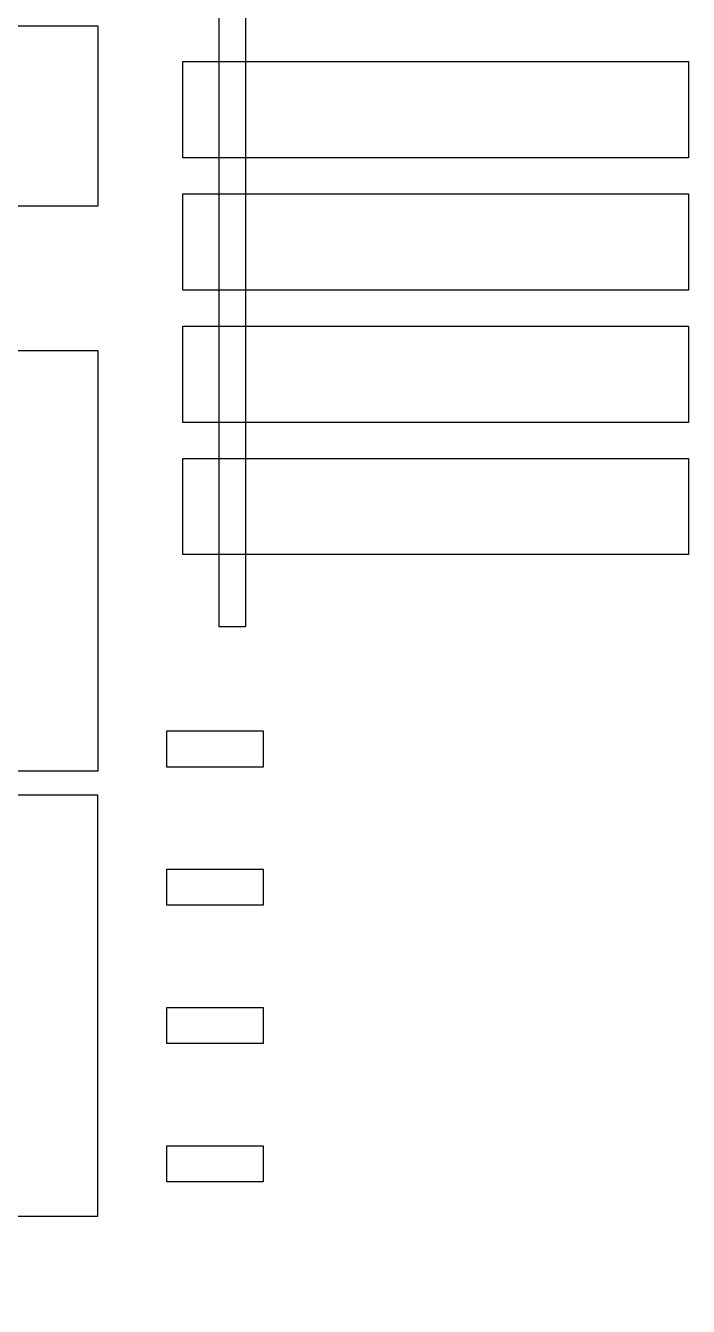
# Model space of a CAD drawing. Header units: metres. Extents: x -269 to 2726, y -36 to 1548.
# Drawn here: x 1533.3 to 1588.4, y 784.7 to 891.2 of the extents above; entities that cross this region are included whole.
import ezdxf

# ---------------------------------------------------------------- set-up
doc = ezdxf.new("R2010")
doc.units = ezdxf.units.M
doc.layers.add('Page1', color=7, linetype='CONTINUOUS')

msp = doc.modelspace()

# ---------------------------------------------------------------- linework, layer by layer
at = {"layer": 'Page1'}
for points in [[(1549.411586, 914.17188), (1551.611586, 914.17188), (1551.611586, 841.17188), (1549.411586, 841.17188), (1549.411586, 914.17188)], [(1539.345592, 891.155881), (1539.345592, 876.155881), (1527.595592, 876.155881), (1527.595592, 884.905881), (1518.095592, 884.905881), (1518.095592, 876.155881), (1460.595592, 876.155881), (1460.595592, 884.905881), (1451.095592, 884.905881), (1451.095592, 876.155881), (1439.345592, 876.155881), (1439.345592, 891.155881), (1539.345592, 891.155881)], [(1588.411364, 888.172225), (1588.411364, 880.172225), (1546.411364, 880.172038), (1546.411364, 888.172038), (1588.411364, 888.172225)], [(1588.411364, 877.172038), (1588.411364, 869.172038), (1546.411364, 869.17185), (1546.411364, 877.17185), (1588.411364, 877.172038)], [(1519.095654, 864.155881), (1519.095654, 871.655905), (1526.595654, 871.655905), (1526.595654, 864.155881), (1539.345592, 864.155881), (1539.345592, 829.155881), (1439.345592, 829.155881), (1439.345592, 864.155881), (1452.095654, 864.155881), (1452.095654, 871.655905), (1459.595654, 871.655905), (1459.595654, 864.155881), (1519.095654, 864.155881)], [(1588.411364, 866.17185), (1588.411364, 858.17185), (1546.411364, 858.171663), (1546.411364, 866.171663), (1588.411364, 866.17185)], [(1588.411364, 855.171663), (1588.411364, 847.171663), (1546.411364, 847.171476), (1546.411364, 855.171476), (1588.411364, 855.171663)], [(1553.071033, 832.509512), (1553.071033, 829.509512), (1545.071033, 829.509512), (1545.071033, 832.509512), (1553.071033, 832.509512)], [(1539.345592, 827.155881), (1439.345592, 827.155881), (1439.345592, 792.155881), (1452.095654, 792.155881), (1452.095654, 784.655857), (1459.595654, 784.655857), (1459.595654, 792.155881), (1519.095654, 792.155881), (1519.095654, 784.655857), (1526.595654, 784.655857), (1526.595654, 792.155881), (1539.345592, 792.155881), (1539.345592, 827.155881)], [(1553.071033, 821.009512), (1553.071033, 818.009512), (1545.071033, 818.009512), (1545.071033, 821.009512), (1553.071033, 821.009512)], [(1553.071033, 809.509512), (1553.071033, 806.509512), (1545.071033, 806.509512), (1545.071033, 809.509512), (1553.071033, 809.509512)], [(1553.071033, 798.009512), (1553.071033, 795.009512), (1545.071033, 795.009512), (1545.071033, 798.009512), (1553.071033, 798.009512)]]:
    msp.add_lwpolyline(points, dxfattribs=at)

doc.saveas('drawing.dxf')
